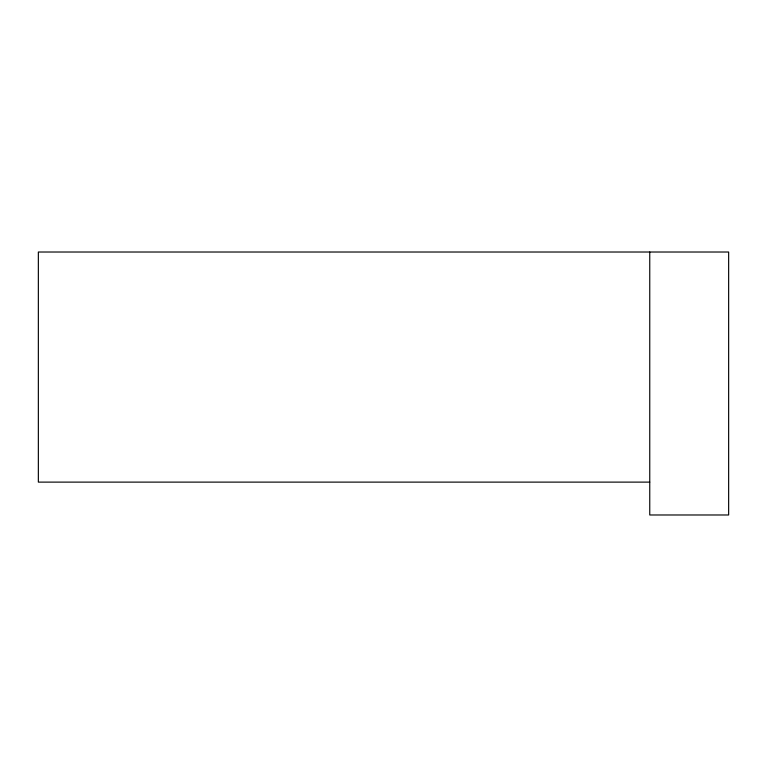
<?xml version="1.0" encoding="UTF-8"?>
<svg xmlns="http://www.w3.org/2000/svg" width="767" height="767" viewBox="0 0 767 767"><rect width="100%" height="100%" fill="white"/><g stroke="black" fill="none" stroke-linecap="round" stroke-linejoin="round"><path stroke-width="1.15" d="M649.754 482.117L38.35 482.117L38.35 252.017L728.65 252.017L728.65 514.983L649.754 514.983L649.754 252.017"/></g></svg>
